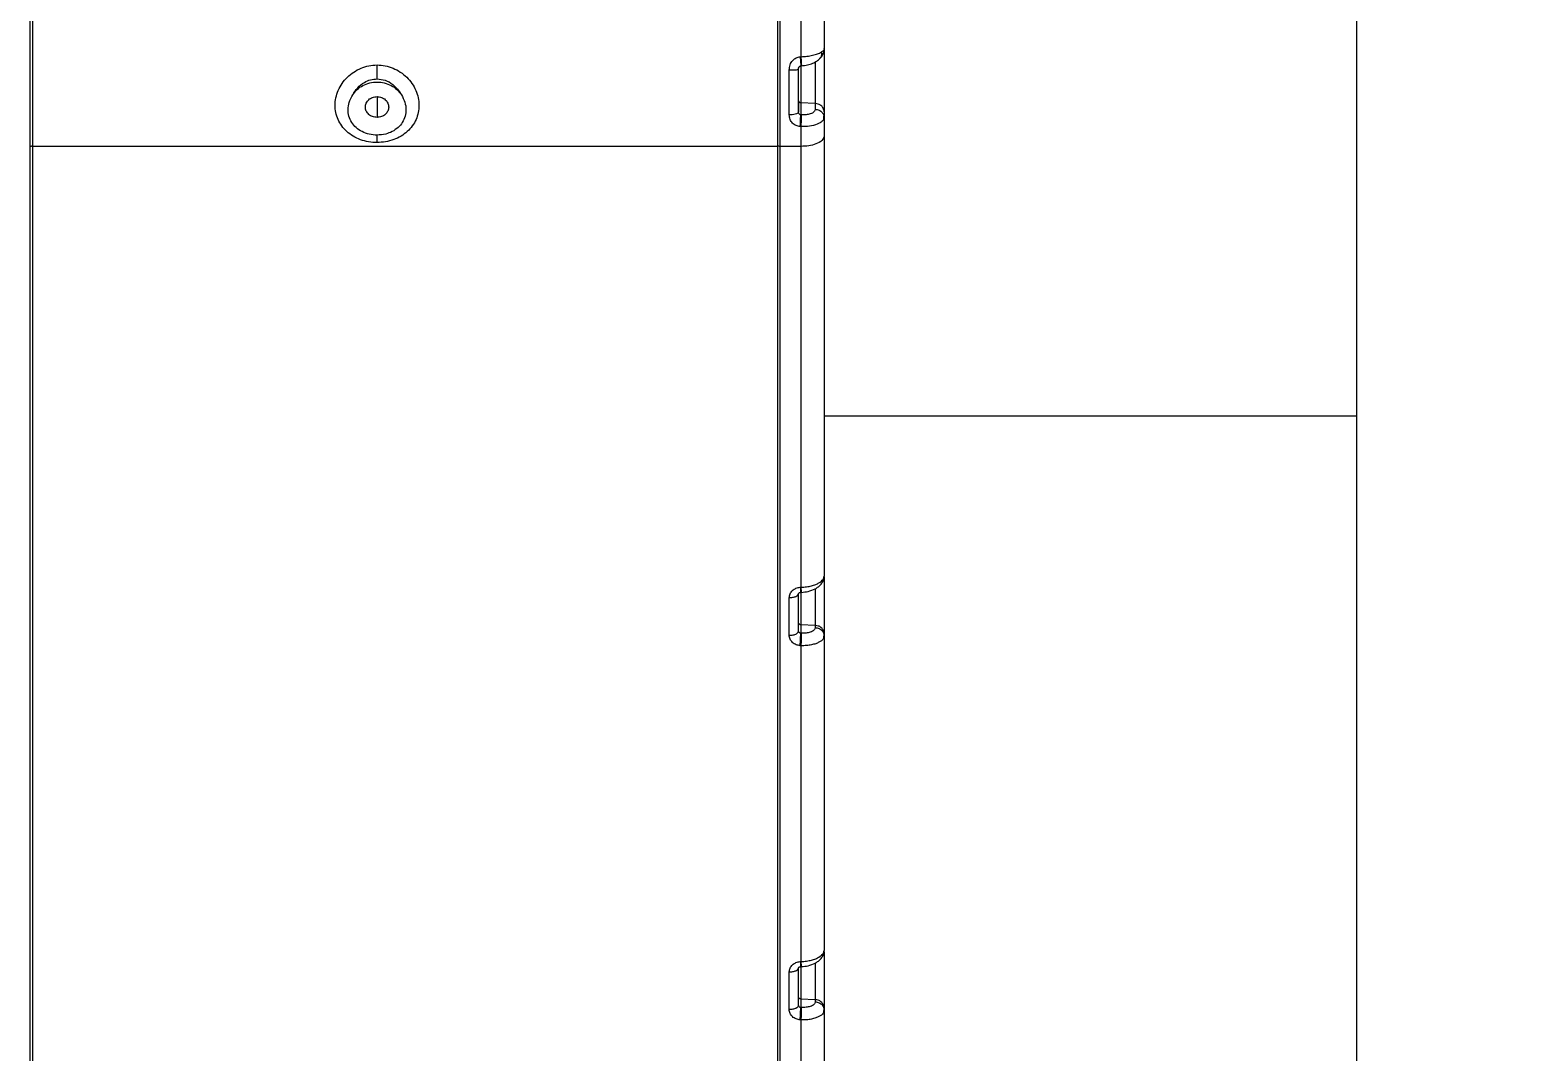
# Model space of a CAD drawing. Header units: millimetres. Extents: x 169 to 14583, y -399 to 10804.
# Drawn here: x 9176.5 to 9498.5, y 5654.5 to 5873.8 of the extents above; entities that cross this region are included whole.
import ezdxf

# ---------------------------------------------------------------- set-up
doc = ezdxf.new("R2010")
doc.units = ezdxf.units.MM
doc.header["$LTSCALE"] = 35
doc.layers.add('1', color=70, linetype='Continuous')
doc.styles.add('SLDTEXTSTYLE2', font='TXT', dxfattribs={"width": 0.7})
doc.dimstyles.new('SLDDIMSTYLE5', dxfattribs={"dimtxt": 105.988363, "dimasz": 26.25, "dimexe": 0, "dimexo": 0.0625, "dimgap": 26.497091, "dimtad": 1, "dimdec": 0, "dimrnd": 1e-09, "dimzin": 12, "dimdsep": 46, "dimtxsty": 'SLDTEXTSTYLE2', "dimsah": 1, "dimcen": 0.09, "dimadec": 0, "dimazin": 3, "dimtfac": 1, "dimtdec": 3, "dimtofl": 0, "dimtmove": 0, "dimatfit": 3, "dimfxl": 0, "dimfrac": 2, "dimtolj": 1, "dimtzin": 12, "dimarcsym": 0})

# ---------------------------------------------------------------- blocks, each defined once
blk = doc.blocks.new('_D_41')
at = {"layer": '1'}
for p, q in [((8111.28, 5871.52), (8786.07, 5871.52)), ((8751.07, 5511.02), (8751.07, 5871.52))]:
    blk.add_line(p, q, dxfattribs=at)
for points in [[(8751.07, 5871.52), (8745.82, 5845.27), (8756.32, 5845.27)], [(8751.07, 5511.02), (8756.32, 5537.27), (8745.82, 5537.27)]]:
    blk.add_solid(points, dxfattribs=at)
at = {"layer": '1', "insert": (8631.7, 5585.03), "char_height": 92.604, "attachment_point": 1, "rotation": 90, "style": 'SLDTEXTSTYLE2'}
blk.add_mtext('361', dxfattribs=at)

msp = doc.modelspace()

# ---------------------------------------------------------------- linework, layer by layer
at = {"color": 7, "linetype": 'Continuous', "lineweight": 18}
for p, q in [((9461.279, 6994.416), (9461.279, 5075.018)), ((9341.467, 5865.442), (9341.54, 5865.798)), ((9341.836, 5868.117), (9341.967, 5868.125)), ((9341.951, 5866.186), (9341.95, 5866.208)), ((9341.951, 5866.176), (9341.951, 5866.186)), ((9342.082, 5866.193), (9342.081, 5866.215)), ((9342.082, 5866.183), (9342.082, 5866.193)), ((9250.967, 5859.55), (9250.967, 5855.088)), ((9341.467, 5858.678), (9341.467, 5856.227)), ((9345.072, 5858.086), (9341.941, 5858.233)), ((9345.072, 5858.086), (9345.072, 5856.837)), ((9346.87, 5854.601), (9346.937, 5855.362)), ((9346.967, 5856.304), (9346.967, 5855.054)), ((9341.967, 5853.129), (9341.967, 5848.87)), ((9346.967, 5855.054), (9346.864, 5854.64)), ((9346.967, 5851.126), (9346.967, 5756.662)), ((9176.454, 5848.851), (9176.454, 5648.18)), ((9336.967, 5848.845), (9176.967, 5848.845)), ((9176.967, 5848.845), (9176.967, 5643.09)), ((9336.967, 5848.845), (9336.967, 5643.866)), ((9341.967, 5848.87), (9337.467, 5848.87)), ((9337.467, 5848.87), (9337.467, 5643.866)), ((9341.967, 5848.87), (9341.967, 5754.266)), ((9346.967, 5791.018), (9461.279, 5791.018)), ((9341.467, 5744.856), (9341.467, 5752.934)), ((9341.836, 5754.26), (9341.967, 5754.266)), ((9342.072, 5753.386), (9341.941, 5753.38)), ((9342.056, 5753.206), (9342.065, 5753.192)), ((9339.467, 5743.954), (9339.467, 5752.032)), ((9345.072, 5746.068), (9341.941, 5746.215)), ((9341.941, 5746.215), (9341.941, 5744.411)), ((9345.072, 5746.068), (9345.072, 5745.617)), ((9341.941, 5744.411), (9342.072, 5744.404)), ((9346.967, 5743.835), (9346.854, 5743.515)), ((9346.882, 5743.518), (9346.945, 5744.098)), ((9346.967, 5744.286), (9346.967, 5743.835)), ((9346.967, 5743.835), (9346.967, 5676.337)), ((9341.967, 5741.72), (9341.836, 5741.726)), ((9341.967, 5741.72), (9341.967, 5673.942)), ((9341.467, 5664.532), (9341.467, 5672.61)), ((9341.836, 5673.936), (9341.967, 5673.942)), ((9341.925, 5672.874), (9341.934, 5672.857)), ((9342.072, 5673.061), (9341.941, 5673.055)), ((9342.056, 5672.881), (9342.065, 5672.868)), ((9339.467, 5663.629), (9339.467, 5671.707)), ((9345.072, 5665.744), (9341.941, 5665.89)), ((9341.941, 5665.89), (9341.941, 5664.086)), ((9345.072, 5665.744), (9345.072, 5665.293)), ((9341.941, 5664.086), (9342.072, 5664.08)), ((9346.967, 5663.51), (9346.854, 5663.191)), ((9346.882, 5663.193), (9346.945, 5663.774)), ((9346.967, 5663.961), (9346.967, 5663.51)), ((9346.967, 5663.51), (9346.967, 5646.121)), ((9341.967, 5661.395), (9341.836, 5661.401)), ((9341.967, 5661.395), (9341.967, 5643.866))]:
    msp.add_line(p, q, dxfattribs=at)
at = {"color": 7, "linetype": 'Continuous', "lineweight": 18, "flags": 128}
for points in [[(9341.941, 5866.381), (9342.014, 5866.385), (9342.072, 5866.389)], [(9341.941, 5858.233), (9341.941, 5856.775), (9341.941, 5855.63)], [(9341.941, 5855.63), (9342.014, 5855.627), (9342.072, 5855.624)], [(9341.967, 5853.129), (9341.894, 5853.132), (9341.836, 5853.135)]]:
    msp.add_lwpolyline(points, dxfattribs=at)
at = {"color": 7, "linetype": 'Continuous', "lineweight": 18}
for points in [[(9176.454, 5916.011), (9176.454, 5914.953), (9176.454, 5912.838), (9176.454, 5908.752), (9176.454, 5904.082), (9176.454, 5898.838), (9176.454, 5893.128), (9176.454, 5887.046), (9176.454, 5880.695), (9176.454, 5874.187), (9176.454, 5867.628), (9176.454, 5861.141), (9176.454, 5854.803), (9176.454, 5850.835), (9176.454, 5848.851)], [(9341.967, 5909.33), (9341.967, 5908.301), (9341.967, 5906.243), (9341.967, 5902.21), (9341.967, 5897.58), (9341.967, 5892.373), (9341.967, 5886.712), (9341.967, 5880.702), (9341.967, 5874.463), (9341.967, 5870.238), (9341.967, 5868.125)], [(9339.467, 5752.032), (9339.729, 5752.046), (9340.253, 5752.073), (9340.914, 5752.281), (9341.377, 5752.58), (9341.437, 5752.816), (9341.467, 5752.934)], [(9341.941, 5744.411), (9341.878, 5744.42), (9341.752, 5744.438), (9341.597, 5744.542), (9341.488, 5744.687), (9341.474, 5744.8), (9341.467, 5744.856)], [(9341.836, 5741.726), (9341.85, 5741.973), (9341.877, 5742.467), (9341.912, 5743.265), (9341.936, 5743.976), (9341.939, 5744.266), (9341.941, 5744.411)], [(9339.467, 5671.707), (9339.729, 5671.721), (9340.253, 5671.748), (9340.914, 5671.957), (9341.377, 5672.255), (9341.437, 5672.491), (9341.467, 5672.61)], [(9341.467, 5664.532), (9341.437, 5664.413), (9341.377, 5664.177), (9340.914, 5663.879), (9340.253, 5663.67), (9339.729, 5663.643), (9339.467, 5663.629)], [(9341.941, 5664.086), (9341.878, 5664.095), (9341.752, 5664.114), (9341.597, 5664.218), (9341.488, 5664.362), (9341.474, 5664.475), (9341.467, 5664.532)], [(9341.836, 5661.401), (9341.85, 5661.648), (9341.877, 5662.143), (9341.912, 5662.94), (9341.936, 5663.651), (9341.939, 5663.941), (9341.941, 5664.086)]]:
    msp.add_open_spline(points, degree=3, dxfattribs=at)
for points, knots in [([(9176.967, 5916.023), (9176.967, 5914.828), (9176.967, 5912.439), (9176.967, 5907.718), (9176.967, 5902.287), (9176.967, 5896.174), (9176.967, 5889.535), (9176.967, 5882.639), (9176.967, 5875.655), (9176.967, 5868.726), (9176.967, 5861.857), (9176.967, 5855.138), (9176.967, 5850.943), (9176.967, 5848.845)], [0, 0, 0, 0, 0.0933293, 0.1866586, 0.2799878, 0.3733171, 0.4666463, 0.5599755, 0.6479804, 0.7359853, 0.8239902, 0.9119951, 1, 1, 1, 1]), ([(9337.467, 5909.33), (9337.467, 5908.255), (9337.467, 5906.105), (9337.467, 5901.856), (9337.467, 5896.968), (9337.467, 5891.467), (9337.467, 5885.491), (9337.467, 5878.79), (9337.467, 5871.445), (9337.467, 5863.655), (9337.467, 5855.985), (9337.467, 5851.242), (9337.467, 5848.87)], [0, 0, 0, 0, 0.0933476, 0.1866953, 0.2800429, 0.3733906, 0.4667382, 0.5600859, 0.6700644, 0.7800429, 0.8900215, 1, 1, 1, 1]), ([(9346.967, 5904.868), (9346.967, 5903.868), (9346.967, 5901.872), (9346.967, 5897.897), (9346.967, 5893.313), (9346.967, 5888.066), (9346.967, 5882.277), (9346.967, 5876.068), (9346.967, 5871.809), (9346.967, 5869.674)], [0, 0, 0, 0, 0.1402671, 0.2799211, 0.4197419, 0.5602616, 0.7067899, 0.8530611, 1, 1, 1, 1]), ([(9336.967, 5893.979), (9336.967, 5892.205), (9336.967, 5888.663), (9336.967, 5883.035), (9336.967, 5877.27), (9336.967, 5871.413), (9336.967, 5865.556), (9336.967, 5859.79), (9336.967, 5854.161), (9336.967, 5850.619), (9336.967, 5848.845)], [0, 0, 0, 0, 0.1252329, 0.2500261, 0.3748067, 0.5000011, 0.6252061, 0.7500049, 0.8748015, 1, 1, 1, 1]), ([(9341.967, 5868.125), (9342.405, 5868.152), (9343.294, 5868.206), (9344.52, 5868.423), (9345.614, 5868.727), (9346.106, 5868.981), (9346.363, 5869.113)], [0, 0, 0, 0, 0.2403395, 0.488092, 0.7333085, 1, 1, 1, 1]), ([(9346.363, 5869.113), (9346.387, 5868.931), (9346.439, 5868.55), (9346.31, 5868.044), (9346.094, 5867.811), (9345.997, 5867.708)], [0, 0, 0, 0, 0.3361322, 0.7042279, 1, 1, 1, 1]), ([(9346.004, 5867.685), (9346.264, 5867.972), (9346.769, 5868.529), (9346.899, 5869.203), (9346.962, 5869.531)], [0, 0, 0, 0, 0.5133769, 1, 1, 1, 1]), ([(9346.363, 5869.113), (9346.548, 5869.234), (9346.893, 5869.462), (9346.943, 5869.607), (9346.967, 5869.674)], [0, 0, 0, 0, 0.5349389, 1, 1, 1, 1]), ([(9346.967, 5869.801), (9346.967, 5869.83), (9346.967, 5869.953), (9346.967, 5869.197), (9346.967, 5867.609), (9346.967, 5865.308), (9346.967, 5862.676), (9346.967, 5860.063), (9346.967, 5857.74), (9346.967, 5856.783), (9346.967, 5856.304)], [0, 0, 0, 0, 0.0420242, 0.1788684, 0.3157186, 0.4525765, 0.5894336, 0.7262837, 0.8630792, 1, 1, 1, 1]), ([(9250.967, 5849.691), (9250.358, 5849.72), (9249.143, 5849.779), (9247.402, 5850.267), (9245.807, 5851.015), (9244.445, 5852.028), (9243.344, 5853.245), (9242.553, 5854.625), (9242.067, 5856.125), (9241.913, 5857.704), (9242.086, 5859.318), (9242.604, 5860.912), (9243.429, 5862.417), (9244.93, 5864.206), (9246.944, 5865.525), (9249.202, 5866.241), (9250.381, 5866.308), (9250.967, 5866.342)], [0, 0, 0, 0, 0.0657808, 0.1312642, 0.1955519, 0.2591014, 0.3197577, 0.3798767, 0.4388461, 0.4978882, 0.5580728, 0.6193687, 0.6823829, 0.745459, 0.8727121, 0.9366295, 1, 1, 1, 1]), ([(9250.967, 5866.342), (9251.554, 5866.309), (9252.73, 5866.244), (9254.427, 5865.705), (9256.002, 5864.879), (9257.377, 5863.756), (9258.51, 5862.417), (9259.339, 5860.917), (9259.851, 5859.324), (9260.021, 5857.708), (9259.867, 5856.125), (9259.381, 5854.625), (9258.59, 5853.245), (9257.497, 5852.033), (9256.139, 5851.028), (9254.544, 5850.283), (9252.798, 5849.783), (9251.576, 5849.722), (9250.967, 5849.691)], [0, 0, 0, 0, 0.06334654, 0.1269463, 0.1909257, 0.25506411, 0.31843534, 0.38102429, 0.44197221, 0.50259456, 0.56158464, 0.62052371, 0.68059205, 0.74122002, 0.80373099, 0.86799756, 0.93430737, 1, 1, 1, 1]), ([(9250.967, 5863.361), (9250.967, 5863.529), (9250.967, 5863.878), (9250.967, 5864.667), (9250.967, 5865.519), (9250.967, 5866.069), (9250.967, 5866.342)], [0, 0, 0, 0, 0.2613112, 0.5448662, 0.7742962, 1, 1, 1, 1]), ([(9339.467, 5865.269), (9339.506, 5865.647), (9339.582, 5866.387), (9340.152, 5867.311), (9340.806, 5867.839), (9341.384, 5868.065), (9341.685, 5868.099), (9341.836, 5868.117)], [0, 0, 0, 0, 0.2786936, 0.5459093, 0.7773637, 0.8876048, 1, 1, 1, 1]), ([(9339.467, 5865.269), (9339.771, 5865.272), (9340.386, 5865.279), (9341.052, 5865.329), (9341.41, 5865.387), (9341.449, 5865.424), (9341.467, 5865.442)], [0, 0, 0, 0, 0.2894444, 0.5859355, 0.8050074, 1, 1, 1, 1]), ([(9339.467, 5855.625), (9339.467, 5857.397), (9339.467, 5860.563), (9339.467, 5863.831), (9339.467, 5865.269)], [0, 0, 0, 0, 0.5599409, 1, 1, 1, 1]), ([(9341.419, 5865.404), (9341.439, 5865.515), (9341.477, 5865.725), (9341.607, 5865.943), (9341.727, 5866.066), (9341.799, 5866.118), (9341.854, 5866.144), (9341.89, 5866.157), (9341.924, 5866.165), (9341.943, 5866.166), (9341.952, 5866.167)], [0, 0, 0, 0, 0.3358733, 0.636818, 0.7599132, 0.8576357, 0.8970431, 0.9317427, 0.9647374, 1, 1, 1, 1]), ([(9341.467, 5856.227), (9341.467, 5857.921), (9341.467, 5860.946), (9341.467, 5864.068), (9341.467, 5865.442)], [0, 0, 0, 0, 0.5599412, 1, 1, 1, 1]), ([(9341.836, 5868.117), (9341.85, 5867.89), (9341.878, 5867.407), (9341.917, 5866.746), (9341.941, 5866.333), (9341.952, 5866.164), (9341.951, 5866.176), (9341.951, 5866.176)], [0, 0, 0, 0, 0.2349346, 0.5006016, 0.7810466, 0.9979722, 1, 1, 1, 1]), ([(9341.941, 5866.206), (9341.941, 5865.819), (9341.941, 5864.943), (9341.941, 5863.093), (9341.941, 5861.119), (9341.941, 5859.324), (9341.941, 5858.596), (9341.941, 5858.233)], [0, 0, 0, 0, 0.1652383, 0.3739287, 0.5826191, 0.7913097, 1, 1, 1, 1]), ([(9341.967, 5868.125), (9341.98, 5867.898), (9342.008, 5867.415), (9342.047, 5866.753), (9342.072, 5866.341), (9342.083, 5866.171), (9342.082, 5866.183), (9342.082, 5866.183)], [0, 0, 0, 0, 0.2349126, 0.5005652, 0.7810039, 0.9979284, 1, 1, 1, 1]), ([(9342.083, 5866.175), (9342.531, 5866.223), (9343.392, 5866.315), (9344.517, 5866.695), (9345.399, 5867.151), (9345.828, 5867.532), (9346.031, 5867.712)], [0, 0, 0, 0, 0.284716, 0.5469822, 0.785603, 1, 1, 1, 1]), ([(9345.072, 5867.02), (9345.072, 5866.757), (9345.072, 5866.138), (9345.072, 5864.578), (9345.072, 5862.69), (9345.072, 5860.8), (9345.072, 5859.124), (9345.072, 5858.432), (9345.072, 5858.086)], [0, 0, 0, 0, 0.1287322, 0.3029858, 0.4772393, 0.6514929, 0.8257464, 1, 1, 1, 1]), ([(9245.741, 5859.95), (9246.072, 5860.482), (9246.728, 5861.538), (9248.103, 5862.608), (9249.547, 5863.248), (9250.495, 5863.323), (9250.967, 5863.361)], [0, 0, 0, 0, 0.2853883, 0.5666409, 0.7843851, 1, 1, 1, 1]), ([(9245.741, 5859.95), (9246.036, 5860.343), (9246.627, 5861.129), (9247.91, 5861.995), (9249.38, 5862.549), (9250.967, 5862.736), (9252.554, 5862.549), (9254.024, 5861.995), (9255.308, 5861.129), (9255.898, 5860.343), (9256.193, 5859.95)], [0, 0, 0, 0, 0.1249999, 0.2499999, 0.375, 0.5, 0.625, 0.7500001, 0.8750001, 1, 1, 1, 1]), ([(9250.967, 5863.361), (9251.566, 5863.298), (9252.772, 5863.172), (9254.737, 5862.079), (9255.639, 5860.761), (9256.193, 5859.95)], [0, 0, 0, 0, 0.27501664, 0.55411964, 1, 1, 1, 1]), ([(9250.967, 5851.29), (9250.403, 5851.325), (9249.28, 5851.395), (9247.74, 5851.985), (9246.438, 5852.85), (9245.471, 5853.991), (9244.864, 5855.327), (9244.686, 5856.81), (9244.928, 5858.41), (9245.459, 5859.416), (9245.741, 5859.95)], [0, 0, 0, 0, 0.1254713, 0.2494845, 0.3675552, 0.4841877, 0.6024063, 0.7232844, 0.8532873, 1, 1, 1, 1]), ([(9250.967, 5855.088), (9250.64, 5855.122), (9249.986, 5855.189), (9249.153, 5855.704), (9248.598, 5856.442), (9248.402, 5857.319), (9248.598, 5858.196), (9249.153, 5858.933), (9249.985, 5859.449), (9250.64, 5859.517), (9250.967, 5859.55)], [0, 0, 0, 0, 0.125025, 0.2499956, 0.3749881, 0.4999883, 0.6249807, 0.7499809, 0.8748392, 1, 1, 1, 1]), ([(9256.193, 5859.95), (9256.475, 5859.42), (9257.01, 5858.415), (9257.248, 5856.814), (9257.07, 5855.327), (9256.476, 5854.016), (9255.514, 5852.876), (9254.277, 5852.029), (9252.72, 5851.418), (9251.598, 5851.336), (9250.967, 5851.29)], [0, 0, 0, 0, 0.1458667, 0.2767579, 0.3977322, 0.5159455, 0.6257273, 0.7506135, 0.8598827, 1, 1, 1, 1]), ([(9250.967, 5859.55), (9251.294, 5859.516), (9251.948, 5859.449), (9252.781, 5858.934), (9253.336, 5858.196), (9253.533, 5857.319), (9253.336, 5856.442), (9252.781, 5855.705), (9251.949, 5855.189), (9251.295, 5855.121), (9250.967, 5855.088)], [0, 0, 0, 0, 0.125025, 0.2499956, 0.3749881, 0.4999883, 0.6249807, 0.7499809, 0.8748392, 1, 1, 1, 1]), ([(9341.941, 5858.233), (9341.871, 5858.244), (9341.73, 5858.266), (9341.575, 5858.386), (9341.483, 5858.529), (9341.473, 5858.628), (9341.467, 5858.678)], [0, 0, 0, 0, 0.27964191, 0.55928742, 0.77964385, 1, 1, 1, 1]), ([(9341.467, 5856.227), (9341.432, 5856.141), (9341.359, 5855.964), (9340.818, 5855.762), (9340.145, 5855.644), (9339.687, 5855.631), (9339.467, 5855.625)], [0, 0, 0, 0, 0.2702617, 0.5624299, 0.7897368, 1, 1, 1, 1]), ([(9341.836, 5853.135), (9341.529, 5853.184), (9340.906, 5853.284), (9340.128, 5853.849), (9339.579, 5854.654), (9339.505, 5855.298), (9339.467, 5855.625)], [0, 0, 0, 0, 0.23782879, 0.48117715, 0.73607467, 1, 1, 1, 1]), ([(9341.941, 5855.63), (9341.869, 5855.645), (9341.721, 5855.676), (9341.568, 5855.838), (9341.481, 5856.029), (9341.472, 5856.159), (9341.467, 5856.227)], [0, 0, 0, 0, 0.2577276, 0.5278392, 0.7562521, 1, 1, 1, 1]), ([(9341.836, 5853.135), (9341.851, 5853.399), (9341.88, 5853.94), (9341.914, 5854.712), (9341.935, 5855.298), (9341.939, 5855.523), (9341.941, 5855.63)], [0, 0, 0, 0, 0.27558588, 0.56716576, 0.79183567, 1, 1, 1, 1]), ([(9342.072, 5855.624), (9342.069, 5855.478), (9342.062, 5855.174), (9342.034, 5854.464), (9342.001, 5853.745), (9341.978, 5853.33), (9341.967, 5853.129)], [0, 0, 0, 0, 0.2695438, 0.5596035, 0.786797, 1, 1, 1, 1]), ([(9345.072, 5856.837), (9345.016, 5856.64), (9344.903, 5856.248), (9344.101, 5855.839), (9343.11, 5855.62), (9342.418, 5855.623), (9342.072, 5855.624)], [0, 0, 0, 0, 0.2798981, 0.5594597, 0.7796985, 1, 1, 1, 1]), ([(9346.967, 5856.304), (9346.932, 5856.557), (9346.862, 5857.063), (9346.359, 5857.639), (9345.736, 5857.997), (9345.293, 5858.056), (9345.072, 5858.086)], [0, 0, 0, 0, 0.2796438, 0.5592878, 0.7796441, 1, 1, 1, 1]), ([(9345.072, 5856.837), (9345.353, 5856.792), (9345.916, 5856.703), (9346.534, 5856.225), (9346.902, 5855.651), (9346.945, 5855.253), (9346.967, 5855.054)], [0, 0, 0, 0, 0.2796438, 0.5592878, 0.7796441, 1, 1, 1, 1]), ([(9346.864, 5854.64), (9346.776, 5854.509), (9346.517, 5854.12), (9345.539, 5853.58), (9343.884, 5853.16), (9342.602, 5853.139), (9341.967, 5853.129)], [0, 0, 0, 0, 0.148014, 0.4379514, 0.7218844, 1, 1, 1, 1]), ([(9346.967, 5855.054), (9346.967, 5854.308), (9346.967, 5852.977), (9346.967, 5851.691), (9346.967, 5851.126)], [0, 0, 0, 0, 0.5599574, 1, 1, 1, 1]), ([(9176.967, 5849.077), (9176.957, 5849.043), (9176.938, 5848.976), (9176.8, 5848.901), (9176.63, 5848.857), (9176.513, 5848.853), (9176.454, 5848.851)], [0, 0, 0, 0, 0.279607, 0.5592116, 0.7796062, 1, 1, 1, 1]), ([(9250.967, 5849.691), (9250.967, 5849.888), (9250.967, 5850.294), (9250.967, 5850.912), (9250.967, 5851.145), (9250.967, 5851.29)], [0, 0, 0, 0, 0.2624609, 0.5427168, 1, 1, 1, 1]), ([(9337.467, 5848.87), (9337.394, 5848.875), (9337.247, 5848.883), (9337.083, 5848.944), (9336.985, 5849.018), (9336.973, 5849.07), (9336.967, 5849.096)], [0, 0, 0, 0, 0.2796193, 0.559237, 0.7796188, 1, 1, 1, 1]), ([(9346.967, 5851.126), (9346.873, 5850.795), (9346.684, 5850.133), (9345.345, 5849.392), (9343.697, 5848.949), (9342.544, 5848.897), (9341.967, 5848.87)], [0, 0, 0, 0, 0.279619, 0.559238, 0.779619, 1, 1, 1, 1]), ([(9341.967, 5754.266), (9342.373, 5754.29), (9343.162, 5754.337), (9344.246, 5754.556), (9345.157, 5754.848), (9346.074, 5755.295), (9346.817, 5755.912), (9346.92, 5756.426), (9346.967, 5756.662)], [0, 0, 0, 0, 0.1551399, 0.3017342, 0.4397775, 0.5692648, 0.801581, 1, 1, 1, 1]), ([(9342.061, 5753.171), (9342.555, 5753.218), (9343.602, 5753.319), (9344.866, 5753.79), (9345.775, 5754.368), (9346.371, 5754.942), (9346.814, 5755.631), (9346.901, 5756.138), (9346.945, 5756.398)], [0, 0, 0, 0, 0.2068541, 0.4387187, 0.5669581, 0.7036136, 0.8483291, 1, 1, 1, 1]), ([(9346.967, 5756.487), (9346.967, 5756.38), (9346.967, 5755.84), (9346.967, 5753.979), (9346.967, 5751.263), (9346.967, 5748.407), (9346.967, 5745.849), (9346.967, 5744.807), (9346.967, 5744.286)], [0, 0, 0, 0, 0.046861, 0.2374908, 0.4281189, 0.6187385, 0.809289, 1, 1, 1, 1]), ([(9339.467, 5752.032), (9339.506, 5752.313), (9339.584, 5752.874), (9340.136, 5753.586), (9340.772, 5754.008), (9341.364, 5754.212), (9341.678, 5754.244), (9341.836, 5754.26)], [0, 0, 0, 0, 0.2498767, 0.4989648, 0.7481994, 0.8734603, 1, 1, 1, 1]), ([(9341.467, 5752.934), (9341.467, 5752.934), (9341.467, 5752.933), (9341.467, 5752.959), (9341.565, 5753.055), (9341.693, 5753.121), (9341.819, 5753.156), (9341.9, 5753.162), (9341.93, 5753.165)], [0, 0, 0, 0, 0.0689927, 0.4571908, 0.6625591, 0.8060515, 0.9276977, 1, 1, 1, 1]), ([(9341.836, 5754.26), (9341.851, 5754.02), (9341.882, 5753.538), (9341.913, 5753.202), (9341.922, 5753.199), (9341.925, 5753.199)], [0, 0, 0, 0, 0.4251097, 0.8502197, 1, 1, 1, 1]), ([(9341.941, 5753.205), (9341.941, 5753.126), (9341.941, 5752.542), (9341.941, 5751.059), (9341.941, 5749.105), (9341.941, 5747.305), (9341.941, 5746.578), (9341.941, 5746.215)], [0, 0, 0, 0, 0.037251, 0.2779382, 0.5186255, 0.7593129, 1, 1, 1, 1]), ([(9341.967, 5754.266), (9341.982, 5754.034), (9342.012, 5753.549), (9342.044, 5753.205), (9342.053, 5753.206), (9342.056, 5753.206)], [0, 0, 0, 0, 0.4109456, 0.8552014, 1, 1, 1, 1]), ([(9345.072, 5753.948), (9345.072, 5753.658), (9345.072, 5752.858), (9345.072, 5751.083), (9345.072, 5749.05), (9345.072, 5747.195), (9345.072, 5746.444), (9345.072, 5746.068)], [0, 0, 0, 0, 0.1246561, 0.3434921, 0.562328, 0.781164, 1, 1, 1, 1]), ([(9341.941, 5746.215), (9341.871, 5746.226), (9341.73, 5746.248), (9341.575, 5746.368), (9341.483, 5746.511), (9341.473, 5746.611), (9341.467, 5746.66)], [0, 0, 0, 0, 0.2796419, 0.5592874, 0.7796438, 1, 1, 1, 1]), ([(9346.967, 5744.286), (9346.932, 5744.539), (9346.862, 5745.045), (9346.359, 5745.621), (9345.736, 5745.979), (9345.293, 5746.039), (9345.072, 5746.068)], [0, 0, 0, 0, 0.27964384, 0.55928783, 0.77964414, 1, 1, 1, 1]), ([(9339.467, 5743.954), (9339.761, 5743.971), (9340.348, 5744.005), (9341.005, 5744.247), (9341.397, 5744.544), (9341.444, 5744.752), (9341.467, 5744.856)], [0, 0, 0, 0, 0.2796188, 0.5592377, 0.7796191, 1, 1, 1, 1]), ([(9341.836, 5741.726), (9341.524, 5741.775), (9340.901, 5741.874), (9340.133, 5742.403), (9339.694, 5742.993), (9339.496, 5743.53), (9339.477, 5743.812), (9339.467, 5743.954)], [0, 0, 0, 0, 0.24987671, 0.49896483, 0.74819938, 0.87346034, 1, 1, 1, 1]), ([(9342.072, 5744.404), (9342.07, 5744.245), (9342.066, 5743.914), (9342.038, 5743.129), (9342.003, 5742.353), (9341.979, 5741.925), (9341.967, 5741.72)], [0, 0, 0, 0, 0.2702613, 0.5624294, 0.7897364, 1, 1, 1, 1]), ([(9346.854, 5743.515), (9346.824, 5743.392), (9346.726, 5742.999), (9346.069, 5742.527), (9345.158, 5742.13), (9344.245, 5741.887), (9343.162, 5741.725), (9342.373, 5741.721), (9341.967, 5741.72)], [0, 0, 0, 0, 0.1165152, 0.3725628, 0.51528, 0.6674291, 0.8290044, 1, 1, 1, 1]), ([(9345.072, 5745.617), (9345.015, 5745.421), (9344.902, 5745.029), (9344.098, 5744.622), (9343.109, 5744.403), (9342.418, 5744.404), (9342.072, 5744.404)], [0, 0, 0, 0, 0.2795474, 0.559142, 0.7795499, 1, 1, 1, 1]), ([(9345.072, 5745.617), (9345.353, 5745.573), (9345.916, 5745.483), (9346.534, 5745.006), (9346.902, 5744.432), (9346.945, 5744.034), (9346.967, 5743.835)], [0, 0, 0, 0, 0.2796438, 0.5592878, 0.7796441, 1, 1, 1, 1]), ([(9341.967, 5673.942), (9342.373, 5673.966), (9343.162, 5674.013), (9344.246, 5674.231), (9345.157, 5674.524), (9346.074, 5674.97), (9346.817, 5675.588), (9346.92, 5676.101), (9346.967, 5676.337)], [0, 0, 0, 0, 0.1551399, 0.3017342, 0.4397775, 0.5692648, 0.801581, 1, 1, 1, 1]), ([(9342.061, 5672.846), (9342.555, 5672.894), (9343.602, 5672.994), (9344.866, 5673.466), (9345.775, 5674.043), (9346.371, 5674.618), (9346.814, 5675.306), (9346.901, 5675.814), (9346.945, 5676.074)], [0, 0, 0, 0, 0.20685406, 0.43871866, 0.56695808, 0.70361365, 0.84832913, 1, 1, 1, 1]), ([(9346.967, 5676.122), (9346.967, 5676.028), (9346.967, 5675.497), (9346.967, 5673.652), (9346.967, 5670.939), (9346.967, 5668.082), (9346.967, 5665.524), (9346.967, 5664.482), (9346.967, 5663.961)], [0, 0, 0, 0, 0.0415528, 0.2332442, 0.424934, 0.6166152, 0.8082269, 1, 1, 1, 1]), ([(9339.467, 5671.707), (9339.506, 5671.988), (9339.584, 5672.549), (9340.136, 5673.261), (9340.772, 5673.683), (9341.364, 5673.887), (9341.678, 5673.919), (9341.836, 5673.936)], [0, 0, 0, 0, 0.2498767, 0.4989648, 0.7481994, 0.8734603, 1, 1, 1, 1]), ([(9341.467, 5672.61), (9341.467, 5672.609), (9341.467, 5672.608), (9341.467, 5672.635), (9341.565, 5672.73), (9341.693, 5672.796), (9341.819, 5672.831), (9341.9, 5672.837), (9341.93, 5672.84)], [0, 0, 0, 0, 0.0689927, 0.4571908, 0.6625591, 0.8060515, 0.9276977, 1, 1, 1, 1]), ([(9341.836, 5673.936), (9341.851, 5673.695), (9341.882, 5673.214), (9341.913, 5672.878), (9341.922, 5672.875), (9341.925, 5672.874)], [0, 0, 0, 0, 0.4251097, 0.8502197, 1, 1, 1, 1]), ([(9341.941, 5672.869), (9341.941, 5672.794), (9341.941, 5672.213), (9341.941, 5670.734), (9341.941, 5668.781), (9341.941, 5666.981), (9341.941, 5666.254), (9341.941, 5665.89)], [0, 0, 0, 0, 0.0355815, 0.276686, 0.5177907, 0.7588955, 1, 1, 1, 1]), ([(9341.967, 5673.942), (9341.982, 5673.709), (9342.012, 5673.224), (9342.044, 5672.88), (9342.053, 5672.881), (9342.056, 5672.881)], [0, 0, 0, 0, 0.4109456, 0.8552014, 1, 1, 1, 1]), ([(9345.072, 5673.623), (9345.072, 5673.333), (9345.072, 5672.534), (9345.072, 5670.758), (9345.072, 5668.725), (9345.072, 5666.871), (9345.072, 5666.119), (9345.072, 5665.744)], [0, 0, 0, 0, 0.1246561, 0.3434921, 0.562328, 0.781164, 1, 1, 1, 1]), ([(9341.941, 5665.89), (9341.871, 5665.901), (9341.73, 5665.924), (9341.575, 5666.043), (9341.483, 5666.187), (9341.473, 5666.286), (9341.467, 5666.336)], [0, 0, 0, 0, 0.2796419, 0.5592874, 0.7796438, 1, 1, 1, 1]), ([(9345.072, 5665.293), (9345.015, 5665.097), (9344.902, 5664.705), (9344.098, 5664.298), (9343.109, 5664.078), (9342.418, 5664.079), (9342.072, 5664.08)], [0, 0, 0, 0, 0.2795474, 0.559142, 0.7795499, 1, 1, 1, 1]), ([(9346.967, 5663.961), (9346.932, 5664.214), (9346.862, 5664.721), (9346.359, 5665.297), (9345.736, 5665.654), (9345.293, 5665.714), (9345.072, 5665.744)], [0, 0, 0, 0, 0.2796438, 0.5592878, 0.7796441, 1, 1, 1, 1]), ([(9345.072, 5665.293), (9345.353, 5665.248), (9345.916, 5665.159), (9346.534, 5664.681), (9346.902, 5664.107), (9346.945, 5663.709), (9346.967, 5663.51)], [0, 0, 0, 0, 0.27964384, 0.55928783, 0.77964414, 1, 1, 1, 1]), ([(9341.836, 5661.401), (9341.524, 5661.451), (9340.901, 5661.55), (9340.133, 5662.079), (9339.694, 5662.668), (9339.496, 5663.206), (9339.477, 5663.488), (9339.467, 5663.629)], [0, 0, 0, 0, 0.24987671, 0.49896483, 0.74819938, 0.87346034, 1, 1, 1, 1]), ([(9342.072, 5664.08), (9342.07, 5663.921), (9342.066, 5663.589), (9342.038, 5662.804), (9342.003, 5662.029), (9341.979, 5661.601), (9341.967, 5661.395)], [0, 0, 0, 0, 0.27026133, 0.56242939, 0.78973642, 1, 1, 1, 1]), ([(9346.854, 5663.191), (9346.824, 5663.068), (9346.726, 5662.674), (9346.069, 5662.203), (9345.158, 5661.806), (9344.245, 5661.562), (9343.162, 5661.4), (9342.373, 5661.397), (9341.967, 5661.395)], [0, 0, 0, 0, 0.11651523, 0.37256277, 0.51527998, 0.6674291, 0.8290044, 1, 1, 1, 1])]:
    msp.add_open_spline(points, degree=3, knots=knots, dxfattribs=at)

# ---------------------------------------------------------------- dimensions: what is measured, and where the dimension line sits
at = {"layer": '1'}
dim = msp.add_linear_dim(base=(8751.074838169, 5871.517871794), p1=(10301.278647798, 5511.017871794), p2=(8076.278652618, 5871.517871794), angle=90, dimstyle='SLDDIMSTYLE5', dxfattribs=at)
dim.commit()
dim.dimension.update_dxf_attribs({"geometry": '_D_41', "text_midpoint": (8751.074838169, 5691.267871794), "dimtype": 160})

doc.saveas('drawing.dxf')
